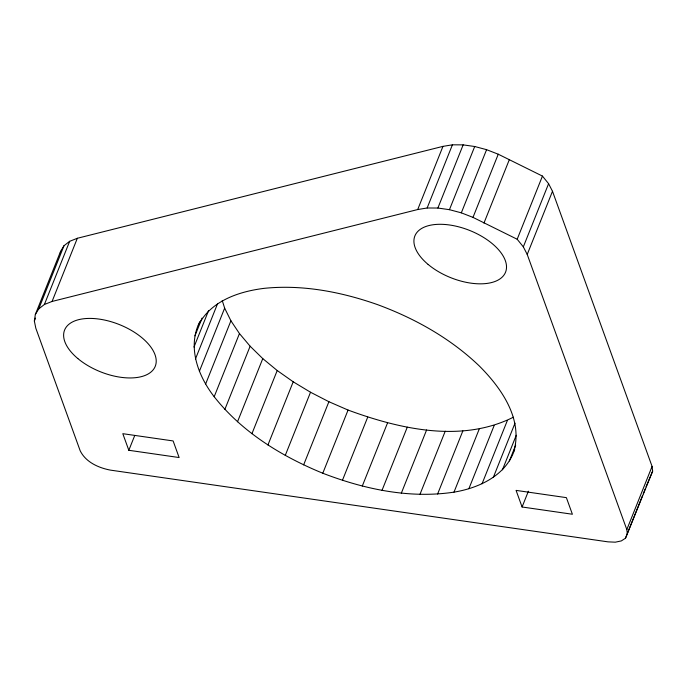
<?xml version="1.0" encoding="UTF-8"?>
<svg xmlns="http://www.w3.org/2000/svg" width="687" height="687" viewBox="0 0 687 687"><rect width="100%" height="100%" fill="white"/><g stroke="black" fill="none" stroke-linecap="round" stroke-linejoin="round"><path stroke-width="1.03" d="M514.735 449.1C506.611 475.224 479.122 488.036 453.995 492.141C409.555 498.865 364.256 489.221 322.787 473.231C281.584 456.331 241.996 432.14 214.189 396.717C198.054 375.926 186.976 346.652 199.9 321.525M34.35 321.035L35.338 314.5L60.602 251.33L63.994 245.731L69.653 241.317L77.339 238.277L442.969 146.365L452.407 144.82L463.15 144.871L474.708 146.511L486.585 149.672L498.255 154.214L542.447 176.087L548.595 183.687L552.494 191.278L652.083 466.413L652.65 471.127L625.496 538.204L621.331 540.918L615.303 542.18L608.004 541.854L110.444 470.123C98.542 467.864 85.763 462.171 80.181 450.766L35.818 328.223L34.35 321.035L35.535 318.072M60.319 253.194L60.602 251.33M513.945 451.067C522.996 418.649 501.124 387.786 479.32 365.991C450.483 338.348 415 318.467 377.695 304.685C341.491 291.949 302.752 284.409 264.297 288.334C238.913 291.434 210.454 300.992 198.32 325.475M35.338 314.5L38.73 308.901L63.994 245.731M38.73 308.901L44.389 304.487L69.653 241.317M44.389 304.487L52.075 301.447L77.339 238.277M128.821 450.286L122.81 433.686L173.124 440.942L179.127 457.542L128.821 450.286L134.746 435.481M194.936 335.857L202.047 318.09M193.983 347.072L208.59 310.55M195.469 358.949L217.581 303.671M199.385 371.306L224.649 308.137L222.245 300.528M205.653 383.964L230.918 320.795L224.649 308.137M214.189 396.717L239.454 333.556L230.918 320.795M224.864 409.392L250.128 346.222L239.454 333.556M237.513 421.775L262.778 358.614L250.128 346.222M251.94 433.695L277.213 370.525L262.778 358.614M267.939 444.97L293.203 381.8L277.213 370.525M285.26 455.412L310.524 392.243L293.203 381.8M303.637 464.884L328.901 401.715L310.524 392.243M52.075 301.447L417.705 209.535L442.969 146.365M417.705 209.535L427.142 207.989L452.407 144.82M322.787 473.231L348.06 410.062C399.782 429.1 461.612 443.201 513.378 417.207M427.142 207.989L437.877 208.041L463.15 144.871M437.877 208.041L449.444 209.681L474.708 146.511M342.435 480.325L367.708 417.155M449.444 209.681L461.321 212.841L486.585 149.672M362.281 486.061L387.545 422.891M627.386 534.297L626.819 529.583L527.221 254.448L523.331 246.856L517.182 239.248L472.991 217.384L498.255 154.214M483.949 223.103L509.213 159.934M382.015 490.355L407.279 427.185M401.337 493.146L426.601 429.976M517.182 239.248L542.447 176.087M419.963 494.382L445.228 431.213M523.331 246.856L548.595 183.687M527.221 254.448L552.494 191.278M437.602 494.047L462.866 430.878M453.995 492.141L479.26 428.971M468.886 488.706L494.151 425.536M482.051 483.785L507.315 420.616M493.3 477.456L515.01 423.175M502.446 469.814L516.263 435.266M509.368 460.977L515.679 445.185M522.086 506.989L516.074 490.389L566.38 497.637L572.391 514.245L522.086 506.989L528.397 491.196M626.819 529.583L652.083 466.413M625.496 538.204L642.465 495.756M643.255 493.79L645.23 488.852M646.02 486.877L652.65 471.127M461.321 212.841L472.991 217.384M328.901 401.715L348.06 410.062M77.829 358.554A48.82 25.436 21.8 0 0 154.867 367.167A48.82 25.436 21.8 0 0 97.056 318.828A48.82 25.436 21.8 0 0 77.829 358.554M428.121 264.435A48.82 25.436 21.8 0 0 505.168 273.048A48.82 25.436 21.8 0 0 447.349 224.709A48.82 25.436 21.8 0 0 428.121 264.435"/></g></svg>
